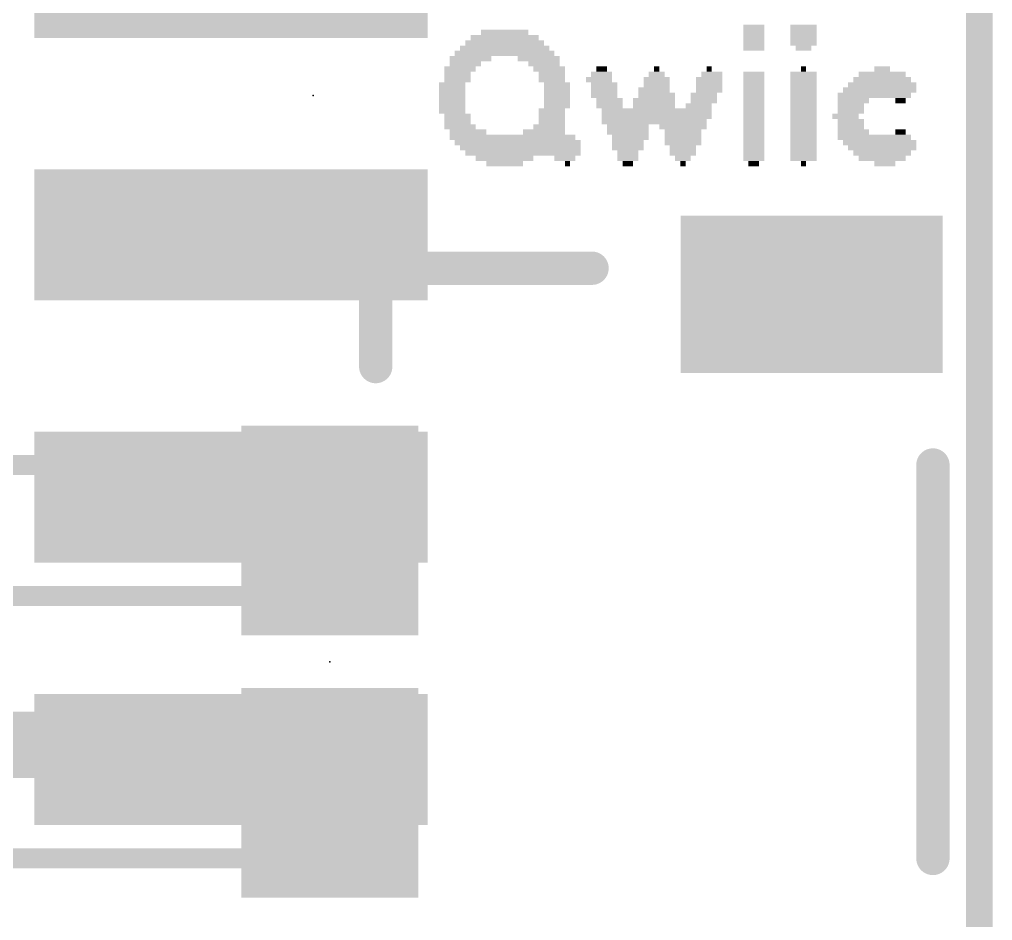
# Model space of a CAD drawing. Extents: x -34 to 73, y -65 to 31.
# Drawn here: x 37.13 to 44.55, y 13.14 to 20.01 of the extents above; entities that cross this region are included whole.
import ezdxf

# ---------------------------------------------------------------- set-up
doc = ezdxf.new("R2010")
doc.units = 0
for name, color, linetype in [('1', 12, 'CONTINUOUS'), ('16', 53, 'CONTINUOUS'), ('20', 53, 'CONTINUOUS'), ('21', 41, 'CONTINUOUS'), ('23', 53, 'CONTINUOUS')]:
    doc.layers.add(name, color=color, linetype=linetype)

# ---------------------------------------------------------------- blocks, each defined once
blk = doc.blocks.new('RECT')
blk.add_solid([(-0.5, -0.5), (0.5, -0.5), (-0.5, 0.5), (0.5, 0.5)])

msp = doc.modelspace()

# ---------------------------------------------------------------- linework, layer by layer
at = {"layer": '1'}
for points, const_width in [([(44.45, 0), (44.45, 30.48)], 0.1524), ([(36.854, 16.613), (39.497, 16.613)], 0.1524), ([(36.711, 15.613), (39.497, 15.613)], 0.1524), ([(36.703, 14.605), (39.489, 14.605)], 0.254), ([(39.489, 14.605), (39.497, 14.613)], 0.254), ([(39.497, 13.613), (35.409, 13.613)], 0.1524)]:
    msp.add_lwpolyline(points, dxfattribs=dict(at, const_width=const_width))
for points, const_width in [([(39.497, 16.5749, 1), (39.497, 16.6511)], 0.0762), ([(39.497, 15.5749, 1), (39.497, 15.6511)], 0.0762), ([(39.4441, 14.6499, 1), (39.5339, 14.5601)], 0.127), ([(39.5419, 14.5681, 1), (39.4521, 14.6579)], 0.127), ([(39.489, 14.5415, 1), (39.489, 14.6685)], 0.127), ([(39.497, 13.5749, 1), (39.497, 13.6511)], 0.0762)]:
    msp.add_lwpolyline(points, format="xyb", dxfattribs=dict(at, const_width=const_width))
at = {"layer": '16'}
for points, const_width in [([(44.45, 30.48), (44.45, 0)], 0.1524), ([(38.742, 14.367), (36.941, 14.367)], 0.2794)]:
    msp.add_lwpolyline(points, dxfattribs=dict(at, const_width=const_width))
at = {"layer": '16', "const_width": 0.1397}
msp.add_lwpolyline([(38.742, 14.2972, 1), (38.742, 14.4369)], format="xyb", dxfattribs=at)
at = {"layer": '20', "const_width": 0.2032}
msp.add_lwpolyline([(44.45, 2.54), (44.45, 26.67)], dxfattribs=at)
at = {"layer": '21', "const_width": 0.254}
for points in [[(39.847, 17.363), (39.847, 18.113)], [(39.847, 18.113), (41.497, 18.113)], [(44.097, 13.613), (44.097, 16.613)]]:
    msp.add_lwpolyline(points, dxfattribs=at)
at = {"layer": '21', "const_width": 0.127}
for points in [[(39.9105, 18.113, 1), (39.7835, 18.113)], [(39.847, 18.1765, 1), (39.847, 18.0495)], [(41.497, 18.0495, 1), (41.497, 18.1765)], [(39.7835, 17.363, 1), (39.9105, 17.363)], [(44.1605, 16.613, 1), (44.0335, 16.613)], [(44.0335, 13.613, 1), (44.1605, 13.613)]]:
    msp.add_lwpolyline(points, format="xyb", dxfattribs=at)
at = {"layer": '23'}
for p in [(39.37, 19.431), (39.497, 15.113)]:
    msp.add_point(p, dxfattribs=at)

# ---------------------------------------------------------------- block references
at = {"layer": '1', "rotation": 90}
for p, xscale, yscale in [((43.172, 17.913), 1.2, 2), ((39.497, 16.613), 0.6, 1.35), ((39.497, 15.613), 0.6, 1.35), ((39.497, 14.613), 0.6, 1.35), ((39.497, 13.613), 0.6, 1.35)]:
    msp.add_blockref('RECT', p, dxfattribs=dict(at, xscale=xscale, yscale=yscale))
at = {"layer": '16', "xscale": 3}
for p in [(38.742, 20.367), (38.742, 18.367), (38.742, 16.367), (38.742, 14.367)]:
    msp.add_blockref('RECT', p, dxfattribs=at)
at = {"layer": '21', "yscale": 0.04}
for p, xscale in [((42.73, 19.951), 0.16), ((43.11, 19.951), 0.2), ((40.83, 19.871), 0.52), ((40.83, 19.911), 0.36), ((42.73, 19.911), 0.16), ((42.73, 19.871), 0.16), ((43.11, 19.911), 0.2), ((43.11, 19.871), 0.2), ((40.83, 19.831), 0.6), ((42.73, 19.831), 0.16), ((43.11, 19.831), 0.2), ((40.83, 19.751), 0.76), ((40.83, 19.791), 0.68), ((42.73, 19.791), 0.16), ((43.11, 19.791), 0.12), ((40.57, 19.711), 0.32), ((40.53, 19.671), 0.24), ((41.09, 19.711), 0.32), ((41.13, 19.671), 0.24), ((40.49, 19.631), 0.24), ((40.47, 19.591), 0.2), ((41.17, 19.631), 0.24), ((41.19, 19.591), 0.2), ((41.57, 19.591), 0.16), ((41.57, 19.631), 0.08), ((41.99, 19.591), 0.12), ((41.99, 19.631), 0.04), ((42.41, 19.591), 0.16), ((42.39, 19.631), 0.04), ((42.73, 19.591), 0.16), ((43.11, 19.591), 0.2), ((43.11, 19.631), 0.04), ((43.71, 19.591), 0.36), ((43.71, 19.631), 0.12), ((40.43, 19.511), 0.2), ((40.47, 19.551), 0.2), ((41.19, 19.551), 0.2), ((41.23, 19.511), 0.2), ((41.55, 19.551), 0.2), ((41.59, 19.511), 0.2), ((41.99, 19.551), 0.2), ((41.99, 19.511), 0.2), ((42.39, 19.551), 0.2), ((42.39, 19.511), 0.2), ((42.73, 19.551), 0.16), ((42.73, 19.511), 0.16), ((43.11, 19.551), 0.2), ((43.11, 19.511), 0.2), ((43.71, 19.511), 0.52), ((43.71, 19.551), 0.44), ((40.43, 19.471), 0.2), ((40.43, 19.431), 0.2), ((41.23, 19.471), 0.2), ((41.23, 19.431), 0.2), ((41.59, 19.471), 0.2), ((41.59, 19.431), 0.2), ((41.97, 19.471), 0.24), ((41.99, 19.431), 0.28), ((42.35, 19.431), 0.2), ((42.39, 19.471), 0.2), ((42.73, 19.471), 0.16), ((42.73, 19.431), 0.16), ((43.11, 19.471), 0.2), ((43.11, 19.431), 0.2), ((43.65, 19.431), 0.56), ((43.69, 19.471), 0.56), ((40.43, 19.391), 0.2), ((41.23, 19.391), 0.2), ((41.63, 19.391), 0.2), ((41.97, 19.391), 0.32), ((42.35, 19.391), 0.2), ((42.73, 19.391), 0.16), ((43.11, 19.391), 0.2), ((43.49, 19.391), 0.24), ((43.85, 19.391), 0.08), ((40.43, 19.351), 0.2), ((40.43, 19.311), 0.2), ((41.19, 19.311), 0.2), ((41.23, 19.351), 0.2), ((41.63, 19.351), 0.2), ((41.99, 19.311), 0.84), ((41.97, 19.351), 0.32), ((42.31, 19.351), 0.2), ((42.73, 19.351), 0.16), ((42.73, 19.311), 0.16), ((43.11, 19.351), 0.2), ((43.11, 19.311), 0.2), ((43.47, 19.351), 0.2), ((43.47, 19.311), 0.2), ((40.47, 19.271), 0.2), ((40.47, 19.231), 0.2), ((41.19, 19.271), 0.2), ((41.19, 19.231), 0.2), ((41.99, 19.271), 0.84), ((41.97, 19.231), 0.8), ((42.73, 19.271), 0.16), ((42.73, 19.231), 0.16), ((43.11, 19.271), 0.2), ((43.11, 19.231), 0.2), ((43.43, 19.271), 0.2), ((43.47, 19.231), 0.2), ((40.49, 19.191), 0.24), ((40.55, 19.151), 0.28), ((41.13, 19.151), 0.32), ((41.17, 19.191), 0.24), ((41.77, 19.191), 0.32), ((41.77, 19.151), 0.32), ((42.19, 19.191), 0.36), ((42.19, 19.151), 0.28), ((42.73, 19.191), 0.16), ((42.73, 19.151), 0.16), ((43.11, 19.191), 0.2), ((43.11, 19.151), 0.2), ((43.47, 19.191), 0.2), ((43.49, 19.151), 0.24), ((43.85, 19.151), 0.08), ((40.89, 19.111), 0.96), ((40.93, 19.071), 0.96), ((41.79, 19.111), 0.28), ((41.77, 19.071), 0.24), ((42.19, 19.111), 0.28), ((42.19, 19.071), 0.28), ((42.73, 19.111), 0.16), ((42.73, 19.071), 0.16), ((43.11, 19.111), 0.2), ((43.11, 19.071), 0.2), ((43.65, 19.111), 0.56), ((43.69, 19.071), 0.56), ((40.95, 19.031), 0.92), ((40.97, 18.991), 0.88), ((41.77, 19.031), 0.24), ((41.77, 18.991), 0.16), ((42.19, 19.031), 0.2), ((42.19, 18.991), 0.2), ((42.73, 19.031), 0.16), ((42.73, 18.991), 0.16), ((43.11, 19.031), 0.2), ((43.11, 18.991), 0.2), ((43.71, 19.031), 0.52), ((43.71, 18.991), 0.44), ((40.83, 18.951), 0.44), ((40.83, 18.911), 0.28), ((41.29, 18.951), 0.16), ((41.31, 18.911), 0.04), ((41.77, 18.951), 0.16), ((41.77, 18.911), 0.08), ((42.19, 18.951), 0.12), ((42.19, 18.911), 0.04), ((42.73, 18.951), 0.16), ((42.73, 18.911), 0.08), ((43.11, 18.951), 0.2), ((43.11, 18.911), 0.04), ((43.71, 18.951), 0.36), ((43.73, 18.911), 0.16)]:
    msp.add_blockref('RECT', p, dxfattribs=dict(at, xscale=xscale))

doc.saveas('drawing.dxf')
